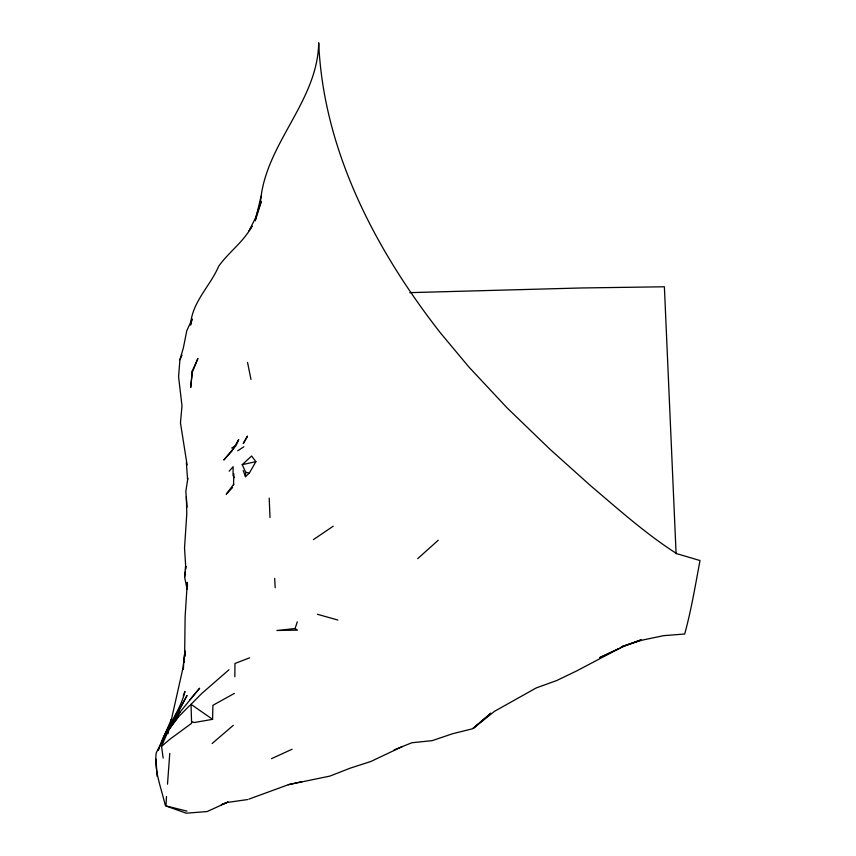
<?xml version="1.0" encoding="UTF-8"?>
<svg xmlns="http://www.w3.org/2000/svg" width="856" height="856" viewBox="0 0 856 856"><rect width="100%" height="100%" fill="white"/><g stroke="black" fill="none" stroke-linecap="round" stroke-linejoin="round"><path stroke-width="1.28" d="M234.865 676.764L234.951 663.475L249.61 657.825M228.98 669.767L201.695 693.542L191.027 704.349L191.605 723.299L169.905 739.231L161.538 746.336L163.164 758.095M191.616 721.747L194.366 722.507L212.598 719.329L212.898 705.301L234.362 693.413M233.528 485.277L233.849 473.839M245.479 476.664L245.651 472.202L242.227 464.669L251.6 456.023L255.891 461.673L249.278 473.175L245.479 476.664L243.19 470.543M183.398 669.242L183.623 663.978M169.777 753.376L167.498 784.203M247.662 799.547L227.011 802.489L221.308 804.715L228.167 801.986L207.109 811.563L186.266 813.2L165.946 805.978L166.503 796.444M184.158 662.705L184.436 658.756M184.629 656.124L185.131 616.609L187.304 582.337L187.539 586.264M251.91 226.251C243.607 241.938 228.809 251.974 218.665 266.291C210.084 286.439 191.83 302.157 190.567 325.12L192.215 318.967L186.758 330.78L183.355 347.943L179.899 359.745L178.583 376.886L181.996 405.755L180.466 422.896L187.122 465.001M187.036 589.228L184.629 577.008L185.624 565.228L184.532 548.108L186.779 513.835L186.373 496.715M192.397 370.648L190.685 387.49L192.397 370.648L197.907 358.525L193.617 369.161M260.438 202.904C264.461 144.343 317.64 102.324 318.7 42.8C323.29 150.303 375.388 249.674 440.476 332.963L468.885 366.989L506.945 407.734L550.162 449.432L590.79 485.876C618.653 509.47 645.905 533.973 676.775 553.682L700.005 560.541C695.414 585.033 691.263 610.039 684.704 634.007L663.475 635.676L641.722 640.256L621.21 646.847L641.144 639.839L624.281 646.184L599.703 657.622L618.717 648.698M184.629 577.008L185.42 571.733M185.816 569.101L186.223 566.458M187.892 478.172L185.827 491.365L187.025 507.159M158.51 750.059C164.48 729.344 179.771 712.652 184.971 691.466L183.291 695.842M170.558 723.267L182.981 668.012L184.992 650.87L183.676 662.651L184.372 658.981M170.526 723.427L171.264 719.489L163.293 738.043M184.832 656.531L185.292 654.08M167.99 733.785L168.75 729.954L180.135 711.925L199.641 688.213L189.572 700.112M255.227 220.623L261.069 196.356M158.339 749.781L158.927 747.427M257.538 213.519L261.198 201.706L255.591 217.713L249.128 230.713L252.028 226.305M255.291 220.698L257.164 214.717M295.053 628.55L297.481 630.134L276.884 630.487L295.053 628.55L297.31 621.798M161.902 743.04L163.261 739.306M163.111 739.862L161.784 742.045L162.907 739.049M161.784 742.045L164.609 735.432M161.538 746.336L168.814 729.473L177.995 717.296L189.818 705.419M236.663 444.264L238.717 439.545L232.062 450.887L223.801 460.004L236.149 445.452L231.687 448.03M174.581 717.756L176.732 713.027M179.899 359.745L182.007 355.154M166.631 733.528L169.103 728.873M170.333 726.541L174.046 719.554M174.656 718.387L187.036 695.479L156.22 752.798C153.984 771.053 161.303 787.766 165.208 805.175M192.3 371.793L193.135 370.338M180.135 711.925L169.167 729.141L177.995 717.296M233.806 484.164L226.241 494.233L232.586 487.513M229.162 471.196L233.132 466.713L233.046 475.497L234.287 477.605M417.707 558.647L438.229 540.243M478.183 724.155L473.293 728.37L494.5 711.315L536.241 687.935L556.742 680.52L577.115 670.697L619.905 648.142M480.141 722.464L490.916 713.176L472.459 728.788L452.696 733.71L432.205 740.633L411.886 742.751L394.188 749.845M212.095 743.543L233.303 725.321M313.382 539.644L333.219 526.205M237.722 450.791L243.842 446.779M402.481 746.496L370.744 761.53L350.243 768.142L329.795 776.125L288.301 784.685L302.232 781.571M271.48 758.673L292.11 749.235M242.227 464.669L255.891 461.673M248.882 799.14L288.6 784.61M409.831 292.645L581.31 287.969L664.384 286.781L676.101 553.768M166.021 805.924L186.993 811.135M245.651 472.202L249.278 473.175M317.469 614.287L337.874 620.044M191.027 704.349L212.598 719.329M247.534 362.398L250.99 379.497M186.351 462.454L187.582 479.574M155.995 759.229L157.108 776.338M269.993 517.527L269.212 498.117M274.69 578.41L275.172 587.772M247.416 436.26L243.318 443.44L247.416 436.26"/></g></svg>
